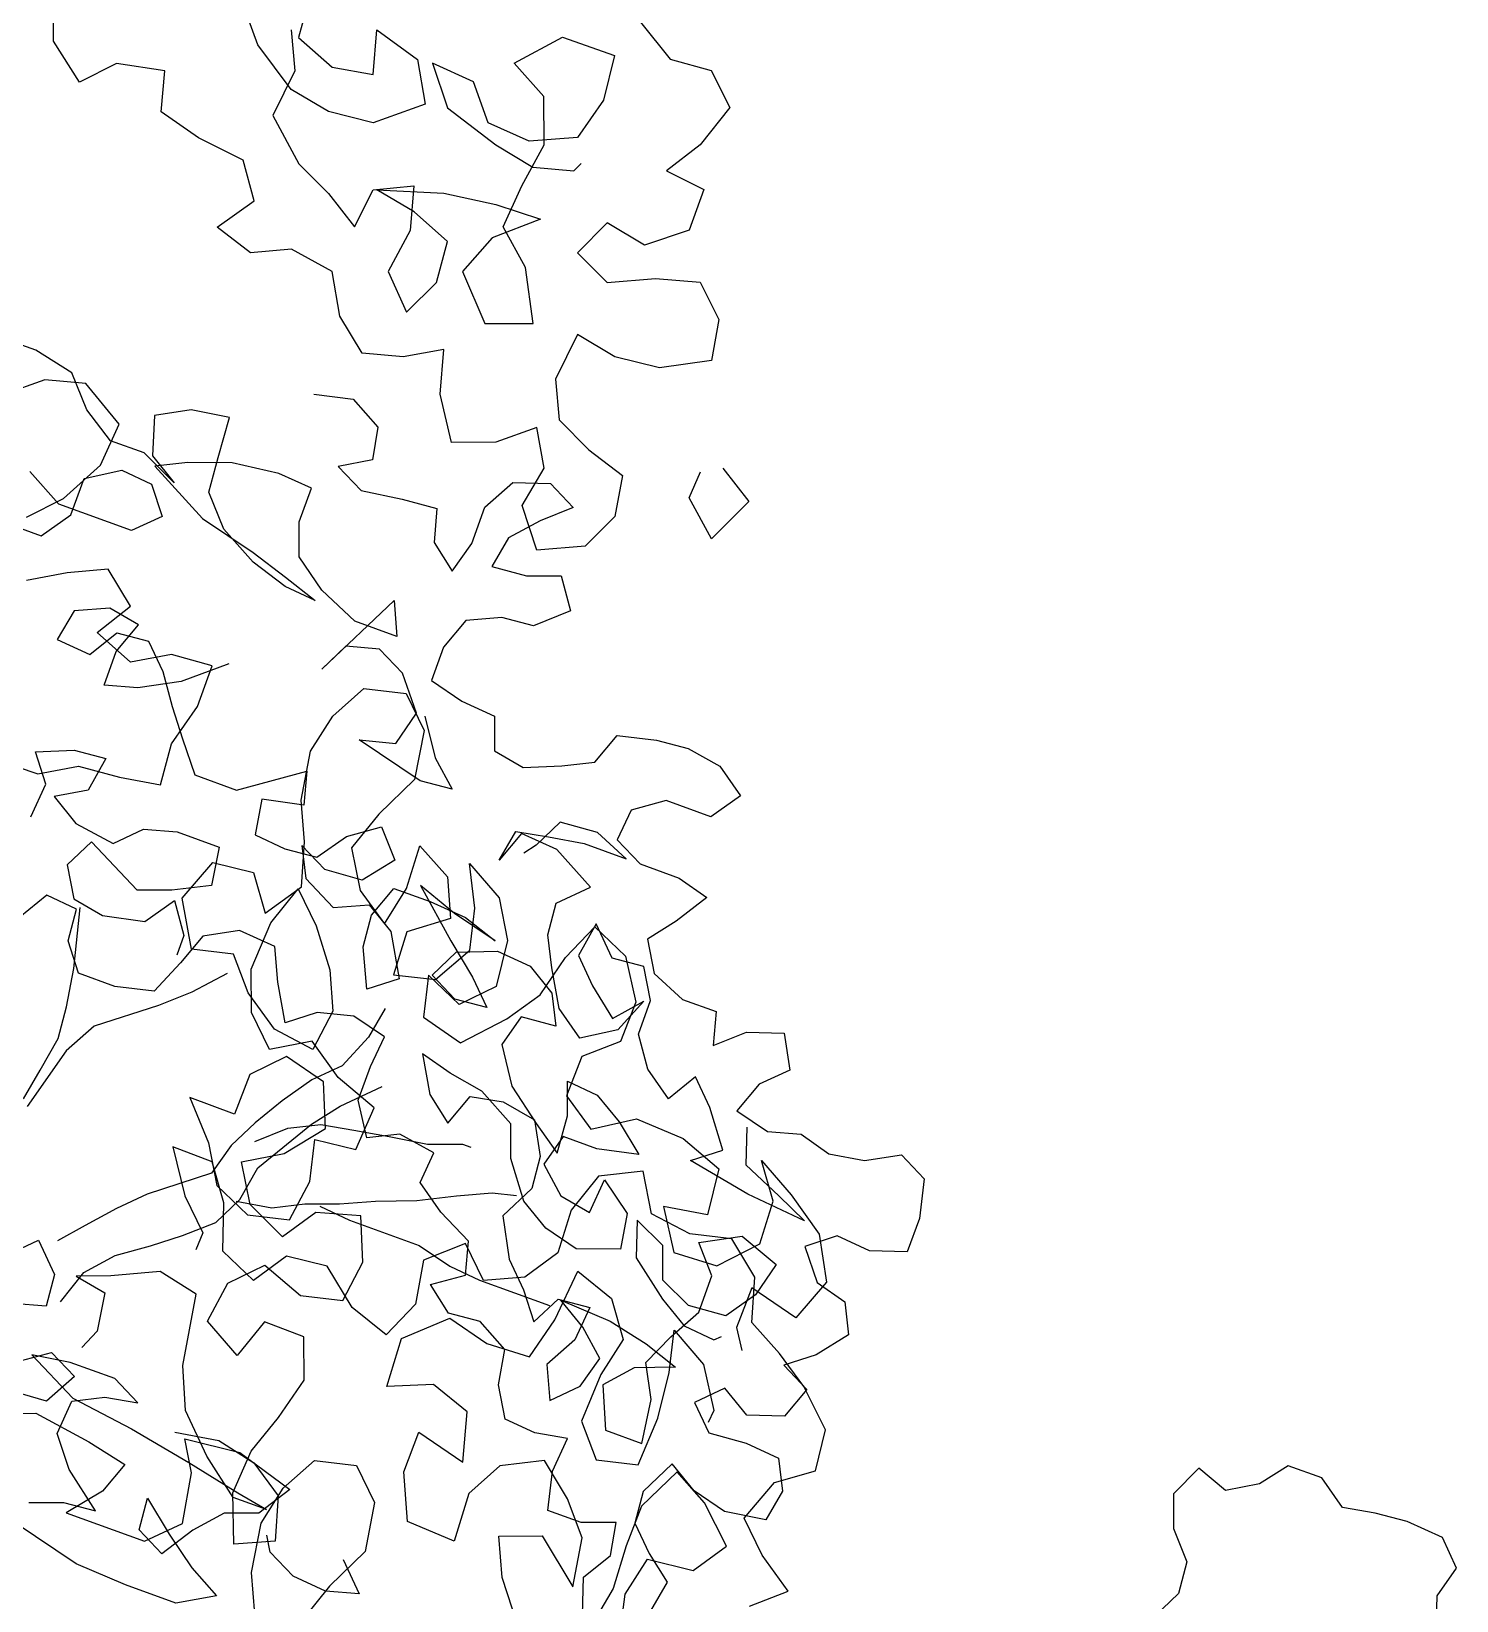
# Model space of a CAD drawing. Header units: millimetres. Extents: x 2622 to 2811, y 687 to 801.
# Drawn here: x 2711.571 to 2712.032, y 773.642 to 774.15 of the extents above; entities that cross this region are included whole.
import ezdxf

# ---------------------------------------------------------------- set-up
doc = ezdxf.new("R2010")
doc.units = ezdxf.units.MM
doc.layers.add('CHIOMA', color=94, linetype='Continuous')
doc.layers.add('tronco', color=36, linetype='Continuous')

msp = doc.modelspace()

# ---------------------------------------------------------------- linework, layer by layer
at = {"layer": 'CHIOMA'}
for p, q in [((2711.57835, 774.14661), (2711.57834, 774.16104)), ((2711.64447, 774.14547), (2711.63964, 774.15869)), ((2711.66128, 774.16111), (2711.65768, 774.14789)), ((2711.76827, 774.1528), (2711.77789, 774.14079)), ((2711.58678, 774.1334), (2711.57835, 774.14661)), ((2711.65528, 774.15029), (2711.65649, 774.13707)), ((2711.65768, 774.14789), (2711.66851, 774.13828)), ((2711.68174, 774.13589), (2711.68292, 774.15032)), ((2711.68292, 774.15032), (2711.69616, 774.14071)), ((2711.72741, 774.13954), (2711.74303, 774.14797)), ((2711.74303, 774.14797), (2711.75986, 774.14197)), ((2711.6553, 774.13106), (2711.64447, 774.14547)), ((2711.75986, 774.14197), (2711.75627, 774.12755)), ((2711.59879, 774.13942), (2711.58678, 774.1334)), ((2711.61442, 774.13703), (2711.59879, 774.13942)), ((2711.61323, 774.12381), (2711.61442, 774.13703)), ((2711.65649, 774.13707), (2711.64929, 774.12264)), ((2711.66851, 774.13828), (2711.68174, 774.13589)), ((2711.69616, 774.14071), (2711.69857, 774.12629)), ((2711.70097, 774.13951), (2711.70579, 774.1251)), ((2711.71419, 774.13352), (2711.70097, 774.13951)), ((2711.73704, 774.12873), (2711.72741, 774.13954)), ((2711.77789, 774.14079), (2711.79112, 774.13719)), ((2711.79112, 774.13719), (2711.79714, 774.12518)), ((2711.66732, 774.12386), (2711.6553, 774.13106)), ((2711.71901, 774.1203), (2711.71419, 774.13352)), ((2711.69857, 774.12629), (2711.68175, 774.12027)), ((2711.73705, 774.1131), (2711.73704, 774.12873)), ((2711.75627, 774.12755), (2711.74787, 774.11552)), ((2711.62526, 774.11541), (2711.61323, 774.12381)), ((2711.64929, 774.12264), (2711.65772, 774.10702)), ((2711.68175, 774.12027), (2711.66732, 774.12386)), ((2711.70579, 774.1251), (2711.72142, 774.11309)), ((2711.79714, 774.12518), (2711.78753, 774.11315)), ((2711.73224, 774.1143), (2711.71901, 774.1203)), ((2711.63969, 774.10821), (2711.62526, 774.11541)), ((2711.72142, 774.11309), (2711.73345, 774.10589)), ((2711.72985, 774.09987), (2711.73705, 774.1131)), ((2711.74787, 774.11552), (2711.73224, 774.1143)), ((2711.78753, 774.11315), (2711.77672, 774.10473)), ((2711.64331, 774.09499), (2711.63969, 774.10821)), ((2711.65772, 774.10702), (2711.66735, 774.09741)), ((2711.73345, 774.10589), (2711.74667, 774.1047)), ((2711.74667, 774.1047), (2711.74908, 774.1071)), ((2711.77672, 774.10473), (2711.78875, 774.09873)), ((2711.66735, 774.09741), (2711.67577, 774.0866)), ((2711.67577, 774.0866), (2711.68177, 774.09863)), ((2711.68177, 774.09863), (2711.69499, 774.09984)), ((2711.68297, 774.09863), (2711.70461, 774.09745)), ((2711.695, 774.09143), (2711.68297, 774.09863)), ((2711.69499, 774.09984), (2711.6938, 774.08542)), ((2711.70461, 774.09745), (2711.72144, 774.09386)), ((2711.72385, 774.08665), (2711.72985, 774.09987)), ((2711.78875, 774.09873), (2711.78395, 774.0855)), ((2711.6313, 774.08656), (2711.64331, 774.09499)), ((2711.70583, 774.08182), (2711.695, 774.09143)), ((2711.72144, 774.09386), (2711.73587, 774.08906)), ((2711.64212, 774.07816), (2711.6313, 774.08656)), ((2711.6938, 774.08542), (2711.6866, 774.07219)), ((2711.73587, 774.08906), (2711.72025, 774.08304)), ((2711.73108, 774.07343), (2711.72385, 774.08665)), ((2711.75751, 774.08788), (2711.7479, 774.07826)), ((2711.76953, 774.08068), (2711.75751, 774.08788)), ((2711.78395, 774.0855), (2711.76953, 774.08068)), ((2711.70223, 774.0686), (2711.70583, 774.08182)), ((2711.72025, 774.08304), (2711.71064, 774.07221)), ((2711.65534, 774.07937), (2711.64212, 774.07816)), ((2711.66857, 774.07217), (2711.65534, 774.07937)), ((2711.7479, 774.07826), (2711.75752, 774.06865)), ((2711.67099, 774.05775), (2711.66857, 774.07217)), ((2711.6866, 774.07219), (2711.69262, 774.05897)), ((2711.71064, 774.07221), (2711.71787, 774.05539)), ((2711.7335, 774.0554), (2711.73108, 774.07343)), ((2711.69262, 774.05897), (2711.70223, 774.0686)), ((2711.75752, 774.06865), (2711.77315, 774.06986)), ((2711.77315, 774.06986), (2711.78757, 774.06868)), ((2711.78757, 774.06868), (2711.7936, 774.05666)), ((2711.57264, 774.04669), (2711.55005, 774.05489)), ((2711.67821, 774.04574), (2711.67099, 774.05775)), ((2711.71787, 774.05539), (2711.7335, 774.0554)), ((2711.7936, 774.05666), (2711.7912, 774.04344)), ((2711.74792, 774.05181), (2711.74072, 774.03738)), ((2711.75995, 774.04461), (2711.74792, 774.05181)), ((2711.58431, 774.03938), (2711.57264, 774.04669)), ((2711.69144, 774.04455), (2711.67821, 774.04574)), ((2711.70466, 774.04696), (2711.69144, 774.04455)), ((2711.70347, 774.03254), (2711.70466, 774.04696)), ((2711.77438, 774.04102), (2711.75995, 774.04461)), ((2711.7912, 774.04344), (2711.77438, 774.04102)), ((2711.57557, 774.03718), (2711.56236, 774.03236)), ((2711.5888, 774.03599), (2711.57557, 774.03718)), ((2711.58917, 774.02739), (2711.58431, 774.03938)), ((2711.59963, 774.02278), (2711.5888, 774.03599)), ((2711.74072, 774.03738), (2711.74194, 774.02416)), ((2711.66261, 774.03245), (2711.67535, 774.03089)), ((2711.67535, 774.03089), (2711.68332, 774.02186)), ((2711.70709, 774.01692), (2711.70347, 774.03254)), ((2711.59682, 774.01745), (2711.58917, 774.02739)), ((2711.61102, 774.0256), (2711.61037, 774.01253)), ((2711.62293, 774.02741), (2711.61102, 774.0256)), ((2711.63534, 774.02495), (2711.62293, 774.02741)), ((2711.63165, 774.01197), (2711.63534, 774.02495)), ((2711.59363, 774.00955), (2711.59963, 774.02278)), ((2711.68332, 774.02186), (2711.68152, 774.01126)), ((2711.73473, 774.02175), (2711.72151, 774.01693)), ((2711.73715, 774.00853), (2711.73473, 774.02175)), ((2711.74194, 774.02416), (2711.75156, 774.01455)), ((2711.60766, 774.01352), (2711.59682, 774.01745)), ((2711.72151, 774.01693), (2711.70709, 774.01692)), ((2711.75156, 774.01455), (2711.76239, 774.00615)), ((2711.58162, 773.99873), (2711.59363, 774.00955)), ((2711.61744, 774.00383), (2711.60766, 774.01352)), ((2711.61037, 774.01253), (2711.61744, 774.00383)), ((2711.62188, 774.0104), (2711.6112, 774.00917)), ((2711.63617, 774.01033), (2711.62188, 774.0104)), ((2711.62862, 774.0008), (2711.63165, 774.01197)), ((2711.65129, 774.00689), (2711.63617, 774.01033)), ((2711.68152, 774.01126), (2711.67051, 774.00912)), ((2711.58015, 773.99691), (2711.5707, 774.0075)), ((2711.58401, 773.99346), (2711.58828, 774.00521)), ((2711.58828, 774.00521), (2711.60052, 774.00793)), ((2711.60052, 774.00793), (2711.61013, 774.00341)), ((2711.6112, 774.00917), (2711.62657, 773.99233)), ((2711.66181, 774.00205), (2711.65129, 774.00689)), ((2711.67051, 774.00912), (2711.67791, 774.00132)), ((2711.72994, 773.9965), (2711.73715, 774.00853)), ((2711.76239, 774.00615), (2711.76, 773.99292)), ((2711.78403, 773.99896), (2711.78763, 774.00737)), ((2711.79484, 774.00858), (2711.80327, 773.99777)), ((2711.61013, 774.00341), (2711.61351, 773.99298)), ((2711.63347, 773.9888), (2711.62862, 774.0008)), ((2711.65787, 773.9912), (2711.66181, 774.00205)), ((2711.67791, 774.00132), (2711.69122, 773.99854)), ((2711.71793, 773.996), (2711.72696, 774.00398)), ((2711.72696, 774.00398), (2711.73912, 774.00366)), ((2711.73912, 774.00366), (2711.74652, 773.99586)), ((2711.5696, 773.9927), (2711.58162, 773.99873)), ((2711.60365, 773.98838), (2711.58015, 773.99691)), ((2711.69122, 773.99854), (2711.7024, 773.9955)), ((2711.7024, 773.9955), (2711.7015, 773.98458)), ((2711.71366, 773.98425), (2711.71793, 773.996)), ((2711.73477, 773.98208), (2711.72994, 773.9965)), ((2711.74652, 773.99586), (2711.73576, 773.99158)), ((2711.79126, 773.98574), (2711.78403, 773.99896)), ((2711.80327, 773.99777), (2711.79126, 773.98574)), ((2711.56356, 773.99065), (2711.57441, 773.98671)), ((2711.57441, 773.98671), (2711.58401, 773.99346)), ((2711.61351, 773.99298), (2711.60365, 773.98838)), ((2711.62657, 773.99233), (2711.64301, 773.98125)), ((2711.65788, 773.97995), (2711.65787, 773.9912)), ((2711.73576, 773.99158), (2711.72557, 773.98607)), ((2711.76, 773.99292), (2711.75039, 773.9833)), ((2711.64293, 773.97821), (2711.63347, 773.9888)), ((2711.7015, 773.98458), (2711.70734, 773.9753)), ((2711.70734, 773.9753), (2711.71366, 773.98425)), ((2711.72557, 773.98607), (2711.72016, 773.97678)), ((2711.64301, 773.98125), (2711.65345, 773.97337)), ((2711.6652, 773.96911), (2711.65788, 773.97995)), ((2711.75039, 773.9833), (2711.73477, 773.98208)), ((2711.58284, 773.97469), (2711.56962, 773.97227)), ((2711.59606, 773.9759), (2711.58284, 773.97469)), ((2711.60329, 773.96389), (2711.59606, 773.9759)), ((2711.65337, 773.97033), (2711.64293, 773.97821)), ((2711.72016, 773.97678), (2711.73133, 773.97375)), ((2711.73133, 773.97375), (2711.74259, 773.97376)), ((2711.74259, 773.97376), (2711.74563, 773.96242)), ((2711.66298, 773.96582), (2711.65337, 773.97033)), ((2711.65345, 773.97337), (2711.66298, 773.96582)), ((2711.67589, 773.95909), (2711.6652, 773.96911)), ((2711.59248, 773.95546), (2711.60329, 773.96389)), ((2711.66513, 773.94356), (2711.68853, 773.96575)), ((2711.68853, 773.96575), (2711.68944, 773.95417)), ((2711.58502, 773.9624), (2711.5796, 773.95312)), ((2711.5966, 773.96331), (2711.58502, 773.9624)), ((2711.60589, 773.9579), (2711.5966, 773.96331)), ((2711.68944, 773.95417), (2711.67589, 773.95909)), ((2711.71179, 773.95936), (2711.70456, 773.95073)), ((2711.72337, 773.96027), (2711.71179, 773.95936)), ((2711.73364, 773.95757), (2711.72337, 773.96027)), ((2711.74563, 773.96242), (2711.73364, 773.95757)), ((2711.59012, 773.94828), (2711.59883, 773.95535)), ((2711.6033, 773.94586), (2711.59248, 773.95546)), ((2711.59866, 773.94927), (2711.60589, 773.9579)), ((2711.59883, 773.95535), (2711.6091, 773.95264)), ((2711.5796, 773.95312), (2711.59012, 773.94828)), ((2711.59473, 773.93842), (2711.59866, 773.94927)), ((2711.6091, 773.95264), (2711.6137, 773.94279)), ((2711.67293, 773.95096), (2711.66513, 773.94356)), ((2711.68386, 773.95006), (2711.67293, 773.95096)), ((2711.69126, 773.94226), (2711.68386, 773.95006)), ((2711.70456, 773.95073), (2711.70063, 773.93988)), ((2711.61652, 773.94827), (2711.6033, 773.94586)), ((2711.62975, 773.94468), (2711.61652, 773.94827)), ((2711.63506, 773.94526), (2711.6197, 773.93959)), ((2711.62495, 773.93145), (2711.62975, 773.94468)), ((2711.60566, 773.93752), (2711.59473, 773.93842)), ((2711.6197, 773.93959), (2711.60566, 773.93752)), ((2711.6137, 773.94279), (2711.61675, 773.93145)), ((2711.69579, 773.92936), (2711.69126, 773.94226)), ((2711.70063, 773.93988), (2711.71049, 773.93323)), ((2711.66874, 773.92841), (2711.67882, 773.93731)), ((2711.67882, 773.93731), (2711.69243, 773.93569)), ((2711.69243, 773.93569), (2711.69823, 773.92375)), ((2711.71049, 773.93323), (2711.72101, 773.92839)), ((2711.61655, 773.91942), (2711.62495, 773.93145)), ((2711.61675, 773.93145), (2711.62012, 773.92102)), ((2711.66155, 773.91706), (2711.66874, 773.92841)), ((2711.68914, 773.9195), (2711.69579, 773.92936)), ((2711.6985, 773.92838), (2711.70179, 773.91491)), ((2711.72101, 773.92839), (2711.72101, 773.91714)), ((2711.69823, 773.92375), (2711.69518, 773.90787)), ((2711.61296, 773.9062), (2711.61655, 773.91942)), ((2711.62012, 773.92102), (2711.62408, 773.90935)), ((2711.67731, 773.92072), (2711.68914, 773.9195)), ((2711.69703, 773.90743), (2711.67731, 773.92072)), ((2711.75347, 773.91354), (2711.76069, 773.92217)), ((2711.76069, 773.92217), (2711.77343, 773.92062)), ((2711.77343, 773.92062), (2711.7837, 773.91792)), ((2711.7837, 773.91792), (2711.79389, 773.91217)), ((2711.55886, 773.91456), (2711.57329, 773.90977)), ((2711.57256, 773.9168), (2711.58505, 773.91738)), ((2711.57593, 773.90637), (2711.57256, 773.9168)), ((2711.58505, 773.91738), (2711.59532, 773.91468)), ((2711.59532, 773.91468), (2711.58957, 773.90449)), ((2711.6585, 773.90118), (2711.66155, 773.91706)), ((2711.70179, 773.91491), (2711.7073, 773.90472)), ((2711.72101, 773.91714), (2711.7303, 773.91172)), ((2711.74279, 773.9123), (2711.75347, 773.91354)), ((2711.57329, 773.90977), (2711.58651, 773.91218)), ((2711.58651, 773.91218), (2711.59973, 773.90859)), ((2711.59973, 773.90859), (2711.61296, 773.9062)), ((2711.62408, 773.90935), (2711.63763, 773.90443)), ((2711.63763, 773.90443), (2711.66031, 773.91053)), ((2711.66031, 773.91053), (2711.65941, 773.8996)), ((2711.69518, 773.90787), (2711.68367, 773.89671)), ((2711.7303, 773.91172), (2711.74279, 773.9123)), ((2711.79389, 773.91217), (2711.80063, 773.90256)), ((2711.57109, 773.89585), (2711.57593, 773.90637)), ((2711.58957, 773.90449), (2711.57857, 773.90234)), ((2711.7073, 773.90472), (2711.69703, 773.90743)), ((2711.57857, 773.90234), (2711.58564, 773.89364)), ((2711.64577, 773.90148), (2711.64364, 773.88998)), ((2711.65941, 773.8996), (2711.64577, 773.90148)), ((2711.65957, 773.88778), (2711.6585, 773.90118)), ((2711.76523, 773.89802), (2711.76071, 773.88841)), ((2711.77656, 773.90107), (2711.76523, 773.89802)), ((2711.79102, 773.89582), (2711.77656, 773.90107)), ((2711.80063, 773.90256), (2711.79102, 773.89582)), ((2711.58564, 773.89364), (2711.59764, 773.88724)), ((2711.67314, 773.8895), (2711.68447, 773.89255)), ((2711.68367, 773.89671), (2711.67483, 773.88576)), ((2711.68447, 773.89255), (2711.68875, 773.88179)), ((2711.74231, 773.89406), (2711.73451, 773.88667)), ((2711.75439, 773.8907), (2711.74231, 773.89406)), ((2711.59065, 773.88773), (2711.58285, 773.88033)), ((2711.60545, 773.87213), (2711.59065, 773.88773)), ((2711.59764, 773.88724), (2711.60749, 773.89184)), ((2711.60749, 773.89184), (2711.61842, 773.89095)), ((2711.61842, 773.89095), (2711.63198, 773.88603)), ((2711.64364, 773.88998), (2711.65326, 773.88547)), ((2711.65858, 773.87314), (2711.65957, 773.88778)), ((2711.66353, 773.88276), (2711.67314, 773.8895)), ((2711.72252, 773.88181), (2711.72793, 773.8911)), ((2711.72974, 773.89044), (2711.72252, 773.88181)), ((2711.72793, 773.8911), (2711.73853, 773.8893)), ((2711.74116, 773.88527), (2711.72974, 773.89044)), ((2711.73853, 773.8893), (2711.75003, 773.88717)), ((2711.76359, 773.88225), (2711.75439, 773.8907)), ((2711.76071, 773.88841), (2711.76811, 773.88061)), ((2711.63198, 773.88603), (2711.62952, 773.87362)), ((2711.65326, 773.88547), (2711.66353, 773.88276)), ((2711.65876, 773.88654), (2711.66, 773.87586)), ((2711.66616, 773.87874), (2711.65876, 773.88654)), ((2711.67483, 773.88576), (2711.67755, 773.87195)), ((2711.6926, 773.87261), (2711.69689, 773.88644)), ((2711.69689, 773.88644), (2711.70578, 773.87636)), ((2711.73451, 773.88667), (2711.73048, 773.88403)), ((2711.7521, 773.87312), (2711.74116, 773.88527)), ((2711.75003, 773.88717), (2711.76359, 773.88225)), ((2711.58285, 773.88033), (2711.58499, 773.86932)), ((2711.62004, 773.86953), (2711.6299, 773.8811)), ((2711.6299, 773.8811), (2711.64311, 773.87784)), ((2711.64311, 773.87784), (2711.64685, 773.86466)), ((2711.67824, 773.87538), (2711.66616, 773.87874)), ((2711.68875, 773.88179), (2711.67824, 773.87538)), ((2711.71298, 773.88071), (2711.72249, 773.8696)), ((2711.71467, 773.86628), (2711.71298, 773.88071)), ((2711.76811, 773.88061), (2711.78077, 773.87601)), ((2711.62952, 773.87362), (2711.6167, 773.87213)), ((2711.64685, 773.86466), (2711.65858, 773.87314)), ((2711.64872, 773.86157), (2711.65755, 773.87252)), ((2711.65755, 773.87252), (2711.66336, 773.86058)), ((2711.66, 773.87586), (2711.66888, 773.8665)), ((2711.68128, 773.86404), (2711.68851, 773.87267)), ((2711.68541, 773.86126), (2711.6926, 773.87261)), ((2711.68851, 773.87267), (2711.70026, 773.86841)), ((2711.69705, 773.87366), (2711.70692, 773.85576)), ((2711.70807, 773.86455), (2711.69705, 773.87366)), ((2711.70578, 773.87636), (2711.70685, 773.86296)), ((2711.74101, 773.86794), (2711.7521, 773.87312)), ((2711.78077, 773.87601), (2711.78973, 773.86969)), ((2711.5762, 773.87047), (2711.5675, 773.86339)), ((2711.58582, 773.86595), (2711.5762, 773.87047)), ((2711.58499, 773.86932), (2711.59428, 773.8639)), ((2711.6167, 773.87213), (2711.60545, 773.87213)), ((2711.60792, 773.86202), (2711.61753, 773.86877)), ((2711.61753, 773.86877), (2711.62058, 773.85743)), ((2711.62297, 773.85305), (2711.62004, 773.86953)), ((2711.66888, 773.8665), (2711.68046, 773.86741)), ((2711.67755, 773.87195), (2711.68541, 773.86126)), ((2711.68046, 773.86741), (2711.68753, 773.8587)), ((2711.70026, 773.86841), (2711.71168, 773.86324)), ((2711.72249, 773.8696), (2711.72521, 773.8558)), ((2711.7383, 773.85767), (2711.74101, 773.86794)), ((2711.78973, 773.86969), (2711.77979, 773.86205)), ((2711.58311, 773.85568), (2711.58582, 773.86595)), ((2711.58501, 773.84681), (2711.58705, 773.86653)), ((2711.59428, 773.8639), (2711.60792, 773.86202)), ((2711.67858, 773.85377), (2711.68128, 773.86404)), ((2711.70685, 773.86296), (2711.69263, 773.8586)), ((2711.72122, 773.85568), (2711.70807, 773.86455)), ((2711.71168, 773.86324), (2711.72122, 773.85568)), ((2711.71306, 773.85267), (2711.71467, 773.86628)), ((2711.77979, 773.86205), (2711.77051, 773.85621)), ((2711.62058, 773.85743), (2711.61828, 773.8511)), ((2711.62665, 773.85727), (2711.61943, 773.84864)), ((2711.63857, 773.85908), (2711.62665, 773.85727)), ((2711.64999, 773.85392), (2711.63857, 773.85908)), ((2711.64237, 773.8465), (2711.64872, 773.86157)), ((2711.66336, 773.86058), (2711.66772, 773.84637)), ((2711.68753, 773.8587), (2711.69017, 773.84342)), ((2711.69263, 773.8586), (2711.68834, 773.84477)), ((2711.73954, 773.84699), (2711.7383, 773.85767)), ((2711.74399, 773.85028), (2711.75344, 773.8602)), ((2711.75391, 773.86121), (2711.74817, 773.85102)), ((2711.75344, 773.8602), (2711.76336, 773.85075)), ((2711.75909, 773.85012), (2711.75391, 773.86121)), ((2711.58649, 773.84525), (2711.58311, 773.85568)), ((2711.63658, 773.85144), (2711.62297, 773.85305)), ((2711.6509, 773.84233), (2711.64999, 773.85392)), ((2711.67974, 773.84005), (2711.67858, 773.85377)), ((2711.70085, 773.84466), (2711.70865, 773.85206)), ((2711.70195, 773.84316), (2711.71306, 773.85267)), ((2711.70692, 773.85576), (2711.71391, 773.84401)), ((2711.70865, 773.85206), (2711.72204, 773.85232)), ((2711.72521, 773.8558), (2711.72154, 773.84094)), ((2711.72204, 773.85232), (2711.73256, 773.84748)), ((2711.77051, 773.85621), (2711.77265, 773.8452)), ((2711.61943, 773.84864), (2711.61097, 773.83943)), ((2711.64136, 773.83887), (2711.63658, 773.85144)), ((2711.73256, 773.84748), (2711.73963, 773.83877)), ((2711.73577, 773.8383), (2711.74399, 773.85028)), ((2711.74193, 773.83384), (2711.73954, 773.84699)), ((2711.74817, 773.85102), (2711.75277, 773.84116)), ((2711.76937, 773.84742), (2711.75909, 773.85012)), ((2711.76336, 773.85075), (2711.7667, 773.83591)), ((2711.77151, 773.83641), (2711.76937, 773.84742)), ((2711.59824, 773.84098), (2711.58649, 773.84525)), ((2711.6424, 773.83249), (2711.64237, 773.8465)), ((2711.65329, 773.82919), (2711.6509, 773.84233)), ((2711.66772, 773.84637), (2711.66879, 773.83297)), ((2711.69017, 773.84342), (2711.67974, 773.84005)), ((2711.68834, 773.84477), (2711.70195, 773.84316)), ((2711.69968, 773.8446), (2711.69807, 773.83099)), ((2711.7096, 773.83514), (2711.69968, 773.8446)), ((2711.70825, 773.83686), (2711.70085, 773.84466)), ((2711.71391, 773.84401), (2711.71852, 773.83416)), ((2711.77265, 773.8452), (2711.78186, 773.83674)), ((2711.61097, 773.83943), (2711.59824, 773.84098)), ((2711.64984, 773.82715), (2711.64136, 773.83887)), ((2711.71852, 773.83416), (2711.70825, 773.83686)), ((2711.72154, 773.84094), (2711.7096, 773.83514)), ((2711.72507, 773.83044), (2711.73577, 773.8383)), ((2711.73963, 773.83877), (2711.74087, 773.82809)), ((2711.75277, 773.84116), (2711.75919, 773.83065)), ((2711.78186, 773.83674), (2711.79271, 773.83281)), ((2711.64821, 773.82055), (2711.6424, 773.83249)), ((2711.66372, 773.83256), (2711.65329, 773.82919)), ((2711.66879, 773.83297), (2711.66223, 773.82058)), ((2711.67555, 773.83134), (2711.66372, 773.83256)), ((2711.74868, 773.82424), (2711.74193, 773.83384)), ((2711.75919, 773.83065), (2711.76937, 773.83616)), ((2711.76937, 773.83616), (2711.76092, 773.82695)), ((2711.7667, 773.83591), (2711.76179, 773.82312)), ((2711.76757, 773.82556), (2711.77151, 773.83641)), ((2711.79271, 773.83281), (2711.79181, 773.82188)), ((2711.66223, 773.82058), (2711.64984, 773.82715)), ((2711.68542, 773.82469), (2711.67555, 773.83134)), ((2711.69807, 773.83099), (2711.71005, 773.82277)), ((2711.71005, 773.82277), (2711.72507, 773.83044)), ((2711.72969, 773.83113), (2711.72337, 773.82217)), ((2711.74087, 773.82809), (2711.72969, 773.83113)), ((2711.76092, 773.82695), (2711.74868, 773.82424)), ((2711.66201, 773.82326), (2711.64821, 773.82055)), ((2711.6705, 773.81154), (2711.66201, 773.82326)), ((2711.6809, 773.81507), (2711.68542, 773.82469)), ((2711.72337, 773.82217), (2711.72667, 773.8087)), ((2711.76179, 773.82312), (2711.74923, 773.81834)), ((2711.77062, 773.81423), (2711.76757, 773.82556)), ((2711.79181, 773.82188), (2711.80257, 773.82616)), ((2711.80257, 773.82616), (2711.81473, 773.82584)), ((2711.81473, 773.82584), (2711.81654, 773.81393)), ((2711.65378, 773.81829), (2711.64184, 773.81249)), ((2711.66576, 773.81008), (2711.65378, 773.81829)), ((2711.69774, 773.81919), (2711.70013, 773.80605)), ((2711.7067, 773.81287), (2711.69774, 773.81919)), ((2711.74923, 773.81834), (2711.74431, 773.80555)), ((2711.64184, 773.81249), (2711.63693, 773.79969)), ((2711.68207, 773.80167), (2711.6705, 773.81154)), ((2711.67697, 773.80423), (2711.6809, 773.81507)), ((2711.71689, 773.80713), (2711.7067, 773.81287)), ((2711.77736, 773.80462), (2711.77062, 773.81423)), ((2711.78607, 773.81169), (2711.77736, 773.80462)), ((2711.79067, 773.80183), (2711.78607, 773.81169)), ((2711.81654, 773.81393), (2711.80669, 773.80932)), ((2711.66642, 773.79503), (2711.66576, 773.81008)), ((2711.72635, 773.79654), (2711.71689, 773.80713)), ((2711.72667, 773.8087), (2711.73456, 773.79662)), ((2711.74466, 773.81035), (2711.75427, 773.80584)), ((2711.74467, 773.79909), (2711.74466, 773.81035)), ((2711.80669, 773.80932), (2711.79946, 773.80069)), ((2711.62248, 773.80502), (2711.6285, 773.7904)), ((2711.63693, 773.79969), (2711.62248, 773.80502)), ((2711.67613, 773.78826), (2711.68207, 773.80167)), ((2711.67969, 773.79199), (2711.67697, 773.80423)), ((2711.70013, 773.80605), (2711.70597, 773.79677)), ((2711.70597, 773.79677), (2711.7132, 773.8054)), ((2711.7132, 773.8054), (2711.7238, 773.8036)), ((2711.7238, 773.8036), (2711.73399, 773.79786)), ((2711.74431, 773.80555), (2711.75217, 773.79485)), ((2711.75427, 773.80584), (2711.76135, 773.79713)), ((2711.79487, 773.78803), (2711.79067, 773.80183)), ((2711.72635, 773.78528), (2711.72635, 773.79654)), ((2711.73399, 773.79786), (2711.7358, 773.78594)), ((2711.73456, 773.79662), (2711.74131, 773.78701)), ((2711.74131, 773.78701), (2711.74467, 773.79909)), ((2711.75217, 773.79485), (2711.76701, 773.79819)), ((2711.76135, 773.79713), (2711.76776, 773.78662)), ((2711.76701, 773.79819), (2711.78207, 773.79184)), ((2711.79946, 773.80069), (2711.80933, 773.79404)), ((2711.65304, 773.78696), (2711.66642, 773.79503)), ((2711.66131, 773.77791), (2711.66292, 773.79152)), ((2711.66292, 773.79152), (2711.67613, 773.78826)), ((2711.67549, 773.79453), (2711.687, 773.7924)), ((2711.69037, 773.79323), (2711.67969, 773.79199)), ((2711.687, 773.7924), (2711.6994, 773.78995)), ((2711.70146, 773.78715), (2711.69037, 773.79323)), ((2711.74327, 773.79244), (2711.73695, 773.78348)), ((2711.75412, 773.7885), (2711.74327, 773.79244)), ((2711.78207, 773.79184), (2711.79364, 773.78198)), ((2711.80267, 773.79543), (2711.80235, 773.78327)), ((2711.80933, 773.79404), (2711.82025, 773.79314)), ((2711.82025, 773.79314), (2711.82921, 773.78682)), ((2711.61696, 773.78912), (2711.62092, 773.77326)), ((2711.62976, 773.78421), (2711.61696, 773.78912)), ((2711.6285, 773.7904), (2711.63122, 773.77659)), ((2711.63924, 773.78424), (2711.65304, 773.78696)), ((2711.69695, 773.77754), (2711.70146, 773.78715)), ((2711.6994, 773.78995), (2711.71066, 773.78995)), ((2711.7358, 773.78594), (2711.7331, 773.77567)), ((2711.76776, 773.78662), (2711.75412, 773.7885)), ((2711.78444, 773.78466), (2711.79487, 773.78803)), ((2711.82921, 773.78682), (2711.84072, 773.78469)), ((2711.84072, 773.78469), (2711.85263, 773.78651)), ((2711.85263, 773.78651), (2711.86003, 773.77871)), ((2711.6335, 773.77102), (2711.62976, 773.78421)), ((2711.64195, 773.77044), (2711.63924, 773.78424)), ((2711.73055, 773.77148), (2711.72635, 773.78528)), ((2711.73695, 773.78348), (2711.74246, 773.7733)), ((2711.76912, 773.78128), (2711.75469, 773.7796)), ((2711.77184, 773.76748), (2711.76912, 773.78128)), ((2711.80301, 773.77383), (2711.78444, 773.78466)), ((2711.79364, 773.78198), (2711.78997, 773.76712)), ((2711.80235, 773.78327), (2711.81304, 773.77326)), ((2711.80745, 773.78469), (2711.81696, 773.77359)), ((2711.81119, 773.77151), (2711.80745, 773.78469)), ((2711.63122, 773.77659), (2711.64114, 773.76713)), ((2711.65475, 773.76552), (2711.66131, 773.77791)), ((2711.70369, 773.76793), (2711.69695, 773.77754)), ((2711.75469, 773.7796), (2711.74586, 773.76865)), ((2711.75175, 773.76788), (2711.75659, 773.7784)), ((2711.75659, 773.7784), (2711.76391, 773.76756)), ((2711.86003, 773.77871), (2711.85847, 773.76597)), ((2711.62092, 773.77326), (2711.62673, 773.76132)), ((2711.63313, 773.75535), (2711.6335, 773.77102)), ((2711.69588, 773.77179), (2711.7087, 773.77327)), ((2711.72028, 773.77419), (2711.72817, 773.77337)), ((2711.7331, 773.77567), (2711.72374, 773.76679)), ((2711.73762, 773.76278), (2711.73055, 773.77148)), ((2711.74246, 773.7733), (2711.75175, 773.76788)), ((2711.82134, 773.76513), (2711.80301, 773.77383)), ((2711.8069, 773.75769), (2711.81119, 773.77151)), ((2711.81304, 773.77326), (2711.82134, 773.76513)), ((2711.81696, 773.77359), (2711.82607, 773.76083)), ((2711.64114, 773.76713), (2711.65475, 773.76552)), ((2711.65249, 773.75995), (2711.64195, 773.77044)), ((2711.66319, 773.76781), (2711.65249, 773.75995)), ((2711.67783, 773.76682), (2711.66319, 773.76781)), ((2711.67849, 773.75177), (2711.67783, 773.76682)), ((2711.71257, 773.75857), (2711.70369, 773.76793)), ((2711.72374, 773.76679), (2711.7258, 773.75275)), ((2711.74586, 773.76865), (2711.74157, 773.75482)), ((2711.76391, 773.76756), (2711.76178, 773.75605)), ((2711.78422, 773.76092), (2711.77184, 773.76748)), ((2711.77574, 773.76977), (2711.77908, 773.75493)), ((2711.78997, 773.76712), (2711.77574, 773.76977)), ((2711.85847, 773.76597), (2711.85454, 773.75513)), ((2711.62673, 773.76132), (2711.62447, 773.75574)), ((2711.74749, 773.75613), (2711.73762, 773.76278)), ((2711.7672, 773.76534), (2711.76688, 773.75318)), ((2711.7755, 773.75721), (2711.7672, 773.76534)), ((2711.79783, 773.7593), (2711.78422, 773.76092)), ((2711.82607, 773.76083), (2711.82837, 773.74538)), ((2711.55262, 773.74911), (2711.57356, 773.7589)), ((2711.57356, 773.7589), (2711.57874, 773.74781)), ((2711.69671, 773.75716), (2711.70658, 773.75052)), ((2711.71167, 773.75783), (2711.69808, 773.75244)), ((2711.71167, 773.74764), (2711.71257, 773.75857)), ((2711.71747, 773.74589), (2711.71167, 773.75783)), ((2711.76178, 773.75605), (2711.74749, 773.75613)), ((2711.77551, 773.74596), (2711.7755, 773.75721)), ((2711.78708, 773.75812), (2711.80113, 773.76019)), ((2711.79136, 773.74736), (2711.78708, 773.75812)), ((2711.7929, 773.75064), (2711.8069, 773.75769)), ((2711.80529, 773.74695), (2711.79783, 773.7593)), ((2711.80113, 773.76019), (2711.81215, 773.75107)), ((2711.83186, 773.76029), (2711.82143, 773.75691)), ((2711.82143, 773.75691), (2711.82538, 773.74525)), ((2711.84238, 773.75545), (2711.83186, 773.76029)), ((2711.64305, 773.7459), (2711.63313, 773.75535)), ((2711.63481, 773.74506), (2711.64675, 773.75086)), ((2711.65375, 773.75376), (2711.64305, 773.7459)), ((2711.64675, 773.75086), (2711.65832, 773.741)), ((2711.66695, 773.7505), (2711.65375, 773.75376)), ((2711.67503, 773.73712), (2711.66695, 773.7505)), ((2711.67193, 773.73939), (2711.67849, 773.75177)), ((2711.69808, 773.75244), (2711.69544, 773.73821)), ((2711.7258, 773.75275), (2711.73041, 773.74289)), ((2711.74157, 773.75482), (2711.73087, 773.74696)), ((2711.76688, 773.75318), (2711.77535, 773.73988)), ((2711.77908, 773.75493), (2711.7929, 773.75064)), ((2711.81215, 773.75107), (2711.8055, 773.74121)), ((2711.85454, 773.75513), (2711.84238, 773.75545)), ((2711.57874, 773.74781), (2711.57604, 773.73754)), ((2711.59698, 773.74733), (2711.58573, 773.74732)), ((2711.58573, 773.74732), (2711.59501, 773.7419)), ((2711.61284, 773.74873), (2711.59698, 773.74733)), ((2711.62451, 773.74143), (2711.61284, 773.74873)), ((2711.70034, 773.7446), (2711.71167, 773.74764)), ((2711.73087, 773.74696), (2711.71747, 773.74589)), ((2711.74059, 773.73317), (2711.74797, 773.74886)), ((2711.74797, 773.74886), (2711.75892, 773.74003)), ((2711.78381, 773.73783), (2711.77551, 773.74596)), ((2711.7871, 773.73561), (2711.79136, 773.74736)), ((2711.8043, 773.73232), (2711.80529, 773.74695)), ((2711.82837, 773.74538), (2711.81851, 773.73381)), ((2711.59501, 773.7419), (2711.59256, 773.7295)), ((2711.62025, 773.71842), (2711.62451, 773.74143)), ((2711.62824, 773.73267), (2711.63481, 773.74506)), ((2711.65832, 773.741), (2711.67193, 773.73939)), ((2711.70618, 773.73532), (2711.70034, 773.7446)), ((2711.73041, 773.74289), (2711.73378, 773.73246)), ((2711.8055, 773.74121), (2711.79589, 773.73447)), ((2711.80426, 773.74346), (2711.79935, 773.73066)), ((2711.81851, 773.73381), (2711.80426, 773.74346)), ((2711.82538, 773.74525), (2711.83434, 773.73893)), ((2711.57604, 773.73754), (2711.56511, 773.73843)), ((2711.68598, 773.72829), (2711.67503, 773.73712)), ((2711.69544, 773.73821), (2711.68598, 773.72829)), ((2711.71645, 773.73261), (2711.70618, 773.73532)), ((2711.73378, 773.73246), (2711.74158, 773.73986)), ((2711.74158, 773.73986), (2711.75185, 773.73715)), ((2711.74249, 773.73953), (2711.75843, 773.73272)), ((2711.74956, 773.73083), (2711.74249, 773.73953)), ((2711.75185, 773.73715), (2711.74701, 773.72663)), ((2711.75892, 773.74003), (2711.76267, 773.72684)), ((2711.77535, 773.73988), (2711.78242, 773.73117)), ((2711.77807, 773.72764), (2711.7871, 773.73561)), ((2711.79589, 773.73447), (2711.78381, 773.73783)), ((2711.83434, 773.73893), (2711.83558, 773.72825)), ((2711.63776, 773.72157), (2711.62824, 773.73267)), ((2711.64659, 773.73252), (2711.63776, 773.72157)), ((2711.65938, 773.7276), (2711.64659, 773.73252)), ((2711.69093, 773.72706), (2711.70658, 773.7337)), ((2711.70658, 773.7337), (2711.71856, 773.72549)), ((2711.72442, 773.72358), (2711.71645, 773.73261)), ((2711.73238, 773.7212), (2711.74059, 773.73317)), ((2711.75507, 773.72064), (2711.74956, 773.73083)), ((2711.75843, 773.73272), (2711.7701, 773.72542)), ((2711.78242, 773.73117), (2711.79203, 773.72666)), ((2711.79935, 773.73066), (2711.80102, 773.72324)), ((2711.81319, 773.72224), (2711.8043, 773.73232)), ((2711.59256, 773.7295), (2711.58755, 773.72415)), ((2711.65942, 773.71359), (2711.65938, 773.7276)), ((2711.68623, 773.71159), (2711.69093, 773.72706)), ((2711.71856, 773.72549), (2711.73238, 773.7212)), ((2711.74701, 773.72663), (2711.73798, 773.71866)), ((2711.76267, 773.72684), (2711.75548, 773.71549)), ((2711.76994, 773.71934), (2711.77807, 773.72764)), ((2711.7701, 773.72542), (2711.77963, 773.71786)), ((2711.77754, 773.71616), (2711.77915, 773.72977)), ((2711.77915, 773.72977), (2711.78866, 773.71867)), ((2711.79203, 773.72666), (2711.7945, 773.72781)), ((2711.83558, 773.72825), (2711.82506, 773.72184)), ((2711.56644, 773.71954), (2711.57777, 773.72259)), ((2711.57137, 773.72184), (2711.58468, 773.7078)), ((2711.58377, 773.71939), (2711.57137, 773.72184)), ((2711.57777, 773.72259), (2711.58517, 773.71479)), ((2711.72229, 773.71208), (2711.72442, 773.72358)), ((2711.74875, 773.71168), (2711.75507, 773.72064)), ((2711.82105, 773.71154), (2711.81319, 773.72224)), ((2711.82506, 773.72184), (2711.81463, 773.71846)), ((2711.59824, 773.71414), (2711.58377, 773.71939)), ((2711.62108, 773.7038), (2711.62025, 773.71842)), ((2711.73798, 773.71866), (2711.73889, 773.70708)), ((2711.75548, 773.71549), (2711.74913, 773.70042)), ((2711.76624, 773.71761), (2711.75606, 773.7121)), ((2711.77963, 773.71786), (2711.76624, 773.71761)), ((2711.77175, 773.70742), (2711.76994, 773.71934)), ((2711.77387, 773.70131), (2711.77754, 773.71616)), ((2711.78866, 773.71867), (2711.792, 773.70383)), ((2711.81463, 773.71846), (2711.82203, 773.71066)), ((2711.57614, 773.70681), (2711.56135, 773.71116)), ((2711.58517, 773.71479), (2711.57614, 773.70681)), ((2711.60563, 773.70634), (2711.59824, 773.71414)), ((2711.65121, 773.70161), (2711.65942, 773.71359)), ((2711.70128, 773.71225), (2711.68623, 773.71159)), ((2711.71223, 773.70341), (2711.70128, 773.71225)), ((2711.72444, 773.70107), (2711.72229, 773.71208)), ((2711.73889, 773.70708), (2711.74875, 773.71168)), ((2711.75606, 773.7121), (2711.75689, 773.69747)), ((2711.79558, 773.71105), (2711.78572, 773.70645)), ((2711.80265, 773.70235), (2711.79558, 773.71105)), ((2711.82203, 773.71066), (2711.81481, 773.70203)), ((2711.8281, 773.69754), (2711.82105, 773.71154)), ((2711.57952, 773.69638), (2711.58436, 773.7069)), ((2711.58436, 773.7069), (2711.59504, 773.70814)), ((2711.59504, 773.70814), (2711.60563, 773.70634)), ((2711.76864, 773.69321), (2711.77175, 773.70742)), ((2711.78572, 773.70645), (2711.79033, 773.69659)), ((2711.5593, 773.70269), (2711.57269, 773.70295)), ((2711.57269, 773.70295), (2711.58979, 773.69367)), ((2711.62799, 773.68901), (2711.62108, 773.7038)), ((2711.64237, 773.69066), (2711.65121, 773.70161)), ((2711.71083, 773.68712), (2711.71223, 773.70341)), ((2711.73405, 773.69656), (2711.72444, 773.70107)), ((2711.74913, 773.70042), (2711.75391, 773.68786)), ((2711.76752, 773.68625), (2711.77387, 773.70131)), ((2711.792, 773.70383), (2711.79016, 773.69991)), ((2711.81481, 773.70203), (2711.80265, 773.70235)), ((2711.58347, 773.68472), (2711.57952, 773.69638)), ((2711.60359, 773.69787), (2711.62216, 773.68704)), ((2711.61762, 773.69678), (2711.63185, 773.69413)), ((2711.62084, 773.69468), (2711.63867, 773.69025)), ((2711.62298, 773.68367), (2711.62084, 773.69468)), ((2711.69166, 773.68398), (2711.69658, 773.69677)), ((2711.69658, 773.69677), (2711.71083, 773.68712)), ((2711.74465, 773.69476), (2711.73405, 773.69656)), ((2711.73981, 773.68424), (2711.74465, 773.69476)), ((2711.75689, 773.69747), (2711.76864, 773.69321)), ((2711.79033, 773.69659), (2711.80241, 773.69323)), ((2711.82483, 773.68434), (2711.8281, 773.69754)), ((2711.58979, 773.69367), (2711.60146, 773.68637)), ((2711.63185, 773.69413), (2711.64321, 773.68695)), ((2711.63643, 773.67724), (2711.64237, 773.69066)), ((2711.63867, 773.69025), (2711.65478, 773.67827)), ((2711.80241, 773.69323), (2711.81292, 773.68839)), ((2711.59194, 773.67141), (2711.58347, 773.68472)), ((2711.60146, 773.68637), (2711.59423, 773.67774)), ((2711.62216, 773.68704), (2711.63802, 773.67719)), ((2711.63646, 773.67571), (2711.62799, 773.68901)), ((2711.64321, 773.68695), (2711.65107, 773.67625)), ((2711.65272, 773.67872), (2711.66279, 773.68761)), ((2711.66279, 773.68761), (2711.6764, 773.686)), ((2711.6764, 773.686), (2711.68221, 773.67406)), ((2711.72279, 773.68592), (2711.71271, 773.67703)), ((2711.73721, 773.68761), (2711.72279, 773.68592)), ((2711.74467, 773.67526), (2711.73721, 773.68761)), ((2711.75391, 773.68786), (2711.76752, 773.68625)), ((2711.7785, 773.68656), (2711.76914, 773.67768)), ((2711.78557, 773.67786), (2711.7785, 773.68656)), ((2711.81292, 773.68839), (2711.81416, 773.67771)), ((2711.94883, 773.68521), (2711.94071, 773.6769)), ((2711.95747, 773.67798), (2711.94883, 773.68521)), ((2711.97775, 773.68596), (2711.96847, 773.68012)), ((2711.9886, 773.68203), (2711.97775, 773.68596)), ((2711.62012, 773.66732), (2711.62298, 773.68367)), ((2711.69294, 773.6679), (2711.69166, 773.68398)), ((2711.73826, 773.6715), (2711.73981, 773.68424)), ((2711.7801, 773.68401), (2711.76859, 773.67285)), ((2711.78899, 773.67394), (2711.7801, 773.68401)), ((2711.80179, 773.66902), (2711.81165, 773.68059)), ((2711.81165, 773.68059), (2711.82483, 773.68434)), ((2711.96847, 773.68012), (2711.95747, 773.67798)), ((2711.99534, 773.67242), (2711.9886, 773.68203)), ((2711.59423, 773.67774), (2711.58249, 773.67075)), ((2711.60607, 773.66526), (2711.60878, 773.67553)), ((2711.60878, 773.67553), (2711.61577, 773.66379)), ((2711.63668, 773.66055), (2711.63643, 773.67724)), ((2711.64731, 773.67177), (2711.63646, 773.67571)), ((2711.63802, 773.67719), (2711.64731, 773.67177)), ((2711.65478, 773.67827), (2711.64484, 773.67062)), ((2711.64553, 773.66736), (2711.65272, 773.67872)), ((2711.65107, 773.67625), (2711.65008, 773.66161)), ((2711.71271, 773.67703), (2711.70801, 773.66155)), ((2711.74944, 773.6627), (2711.74467, 773.67526)), ((2711.76914, 773.67768), (2711.76644, 773.66741)), ((2711.79544, 773.67121), (2711.78557, 773.67786)), ((2711.81416, 773.67771), (2711.80875, 773.66842)), ((2711.94071, 773.6769), (2711.94071, 773.66565)), ((2711.57041, 773.67411), (2711.58166, 773.67412)), ((2711.58166, 773.67412), (2711.59194, 773.67141)), ((2711.58249, 773.67075), (2711.6078, 773.66156)), ((2711.63359, 773.67062), (2711.62341, 773.6651)), ((2711.64484, 773.67062), (2711.63359, 773.67062)), ((2711.68221, 773.67406), (2711.67916, 773.65818)), ((2711.7491, 773.66757), (2711.73826, 773.6715)), ((2711.76859, 773.67285), (2711.76367, 773.66006)), ((2711.79604, 773.65994), (2711.78899, 773.67394)), ((2711.80875, 773.66842), (2711.79544, 773.67121)), ((2712.00594, 773.67062), (2711.99534, 773.67242)), ((2712.01621, 773.66791), (2712.00594, 773.67062)), ((2711.5857, 773.65424), (2711.56598, 773.66753)), ((2711.61347, 773.65746), (2711.60607, 773.66526)), ((2711.6078, 773.66156), (2711.62012, 773.66732)), ((2711.62341, 773.6651), (2711.61347, 773.65746)), ((2711.64248, 773.65148), (2711.64553, 773.66736)), ((2711.70801, 773.66155), (2711.69294, 773.6679)), ((2711.76036, 773.66757), (2711.7491, 773.66757)), ((2711.75856, 773.65697), (2711.76036, 773.66757)), ((2711.76644, 773.66741), (2711.77104, 773.65756)), ((2711.80759, 773.65708), (2711.80179, 773.66902)), ((2711.94071, 773.66565), (2711.94499, 773.65489)), ((2712.02764, 773.66274), (2712.01621, 773.66791)), ((2711.61577, 773.66379), (2711.62308, 773.65295)), ((2711.65008, 773.66161), (2711.63668, 773.66055)), ((2711.64847, 773.65805), (2711.6474, 773.66356)), ((2711.72244, 773.66324), (2711.73645, 773.66328)), ((2711.7235, 773.64985), (2711.72244, 773.66324)), ((2711.73645, 773.66328), (2711.74639, 773.64682)), ((2711.74639, 773.64682), (2711.74944, 773.6627)), ((2711.76367, 773.66006), (2711.75938, 773.64623)), ((2711.78534, 773.65207), (2711.79604, 773.65994)), ((2712.03224, 773.65289), (2712.02764, 773.66274)), ((2711.60165, 773.64743), (2711.5857, 773.65424)), ((2711.65587, 773.65025), (2711.64847, 773.65805)), ((2711.67916, 773.65818), (2711.66765, 773.64702)), ((2711.67213, 773.6556), (2711.67731, 773.64452)), ((2711.74985, 773.6499), (2711.75856, 773.65697)), ((2711.7633, 773.64439), (2711.77049, 773.65575)), ((2711.77049, 773.65575), (2711.78534, 773.65207)), ((2711.77104, 773.65756), (2711.77688, 773.64828)), ((2711.81607, 773.64535), (2711.80759, 773.65708)), ((2711.94499, 773.65489), (2711.94229, 773.64462)), ((2711.62308, 773.65295), (2711.63106, 773.64391)), ((2711.64355, 773.63809), (2711.64248, 773.65148)), ((2711.66639, 773.64541), (2711.65587, 773.65025)), ((2711.72849, 773.63461), (2711.7235, 773.64985)), ((2711.74953, 773.63774), (2711.74985, 773.6499)), ((2712.02592, 773.64393), (2712.03224, 773.65289)), ((2711.61792, 773.64152), (2711.60165, 773.64743)), ((2711.63106, 773.64391), (2711.61792, 773.64152)), ((2711.66765, 773.64702), (2711.65881, 773.63607)), ((2711.67731, 773.64452), (2711.66639, 773.64541)), ((2711.75938, 773.64623), (2711.75179, 773.63323)), ((2711.76128, 773.62913), (2711.7633, 773.64439)), ((2711.77688, 773.64828), (2711.77147, 773.63899)), ((2711.80351, 773.64058), (2711.81607, 773.64535)), ((2711.94229, 773.64462), (2711.93449, 773.63722)), ((2712.0256, 773.63177), (2712.02592, 773.64393))]:
    msp.add_line(p, q, dxfattribs=at)
at = {"layer": 'tronco'}
for p, q in [((2711.58255, 773.8344), (2711.58501, 773.84681)), ((2711.63455, 773.8452), (2711.62313, 773.83911)), ((2711.62313, 773.83911), (2711.61237, 773.83483)), ((2711.57985, 773.82413), (2711.58255, 773.8344)), ((2711.61237, 773.83483), (2711.59151, 773.82808)), ((2711.68566, 773.83381), (2711.68024, 773.82452)), ((2711.59151, 773.82808), (2711.58248, 773.82011)), ((2711.5741, 773.81394), (2711.57985, 773.82413)), ((2711.68024, 773.82452), (2711.67178, 773.81532)), ((2711.58248, 773.82011), (2711.56984, 773.80219)), ((2711.56869, 773.80465), (2711.5741, 773.81394)), ((2711.67178, 773.81532), (2711.66193, 773.81071)), ((2711.66193, 773.81071), (2711.65232, 773.80397)), ((2711.67114, 773.80225), (2711.68469, 773.80859)), ((2711.65232, 773.80397), (2711.64362, 773.7969)), ((2711.66186, 773.79641), (2711.67114, 773.80225)), ((2711.64362, 773.7969), (2711.63582, 773.7895)), ((2711.64445, 773.78227), (2711.66186, 773.79641)), ((2711.65422, 773.79509), (2711.6649, 773.79633)), ((2711.6649, 773.79633), (2711.67549, 773.79453)), ((2711.64346, 773.79082), (2711.65422, 773.79509)), ((2711.63582, 773.7895), (2711.6295, 773.78054)), ((2711.71066, 773.78995), (2711.71337, 773.78897)), ((2711.6387, 773.77208), (2711.64445, 773.78227)), ((2711.6295, 773.78054), (2711.60863, 773.77379)), ((2711.60863, 773.77379), (2711.59878, 773.76918)), ((2711.6309, 773.76468), (2711.6387, 773.77208)), ((2711.63747, 773.77151), (2711.64897, 773.76938)), ((2711.67091, 773.77062), (2711.68249, 773.77153)), ((2711.68249, 773.77153), (2711.69588, 773.77179)), ((2711.7087, 773.77327), (2711.72028, 773.77419)), ((2711.59878, 773.76918), (2711.58859, 773.76367)), ((2711.64897, 773.76938), (2711.65965, 773.77062)), ((2711.65965, 773.77062), (2711.67091, 773.77062)), ((2711.6645, 773.76988), (2711.67412, 773.76537)), ((2711.58859, 773.76367), (2711.57964, 773.75874)), ((2711.62014, 773.7604), (2711.6309, 773.76468)), ((2711.67412, 773.76537), (2711.69671, 773.75716)), ((2711.59838, 773.75398), (2711.60971, 773.75703)), ((2711.60971, 773.75703), (2711.62014, 773.7604)), ((2711.58819, 773.74847), (2711.59838, 773.75398)), ((2711.70658, 773.75052), (2711.71619, 773.746)), ((2711.58064, 773.73894), (2711.58819, 773.74847)), ((2711.71619, 773.746), (2711.73879, 773.7378)), ((2711.58468, 773.7078), (2711.60359, 773.69787))]:
    msp.add_line(p, q, dxfattribs=at)

doc.saveas('drawing.dxf')
